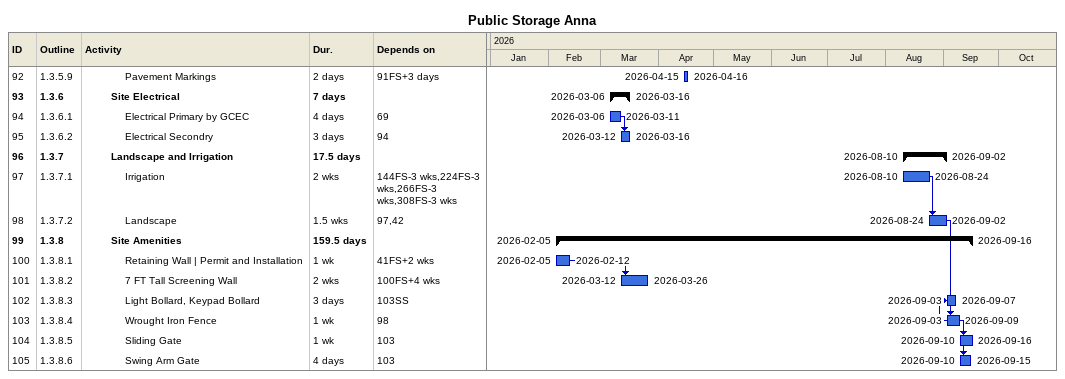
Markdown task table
Public Storage Anna

| ID | WBS | Task | Duration | Start | Finish | Predecessors |
|---|---|---|---|---|---|---|
| 92 | 1.3.5.9 | Pavement Markings | 2d | 2026-04-15 | 2026-04-16 | 91FS+3d |
| 93 | 1.3.6 | **Site Electrical** | 7d | 2026-03-06 | 2026-03-16 |  |
| 94 | 1.3.6.1 | Electrical Primary by GCEC | 4d | 2026-03-06 | 2026-03-11 | 69 |
| 95 | 1.3.6.2 | Electrical Secondry | 3d | 2026-03-12 | 2026-03-16 | 94 |
| 96 | 1.3.7 | **Landscape and Irrigation** | 17.5d | 2026-08-10 | 2026-09-02 |  |
| 97 | 1.3.7.1 | Irrigation | 2w | 2026-08-10 | 2026-08-24 | 144FS-3w, 224FS-3w, 266FS-3w, 308FS-3w |
| 98 | 1.3.7.2 | Landscape | 1.5w | 2026-08-24 | 2026-09-02 | 97, 42 |
| 99 | 1.3.8 | **Site Amenities** | 159.5d | 2026-02-05 | 2026-09-16 |  |
| 100 | 1.3.8.1 | Retaining Wall \| Permit and Installation | 1w | 2026-02-05 | 2026-02-12 | 41FS+2w |
| 101 | 1.3.8.2 | 7 FT Tall Screening Wall | 2w | 2026-03-12 | 2026-03-26 | 100FS+4w |
| 102 | 1.3.8.3 | Light Bollard, Keypad Bollard | 3d | 2026-09-03 | 2026-09-07 | 103SS |
| 103 | 1.3.8.4 | Wrought Iron Fence | 1w | 2026-09-03 | 2026-09-09 | 98 |
| 104 | 1.3.8.5 | Sliding Gate | 1w | 2026-09-10 | 2026-09-16 | 103 |
| 105 | 1.3.8.6 | Swing Arm Gate | 4d | 2026-09-10 | 2026-09-15 | 103 |
